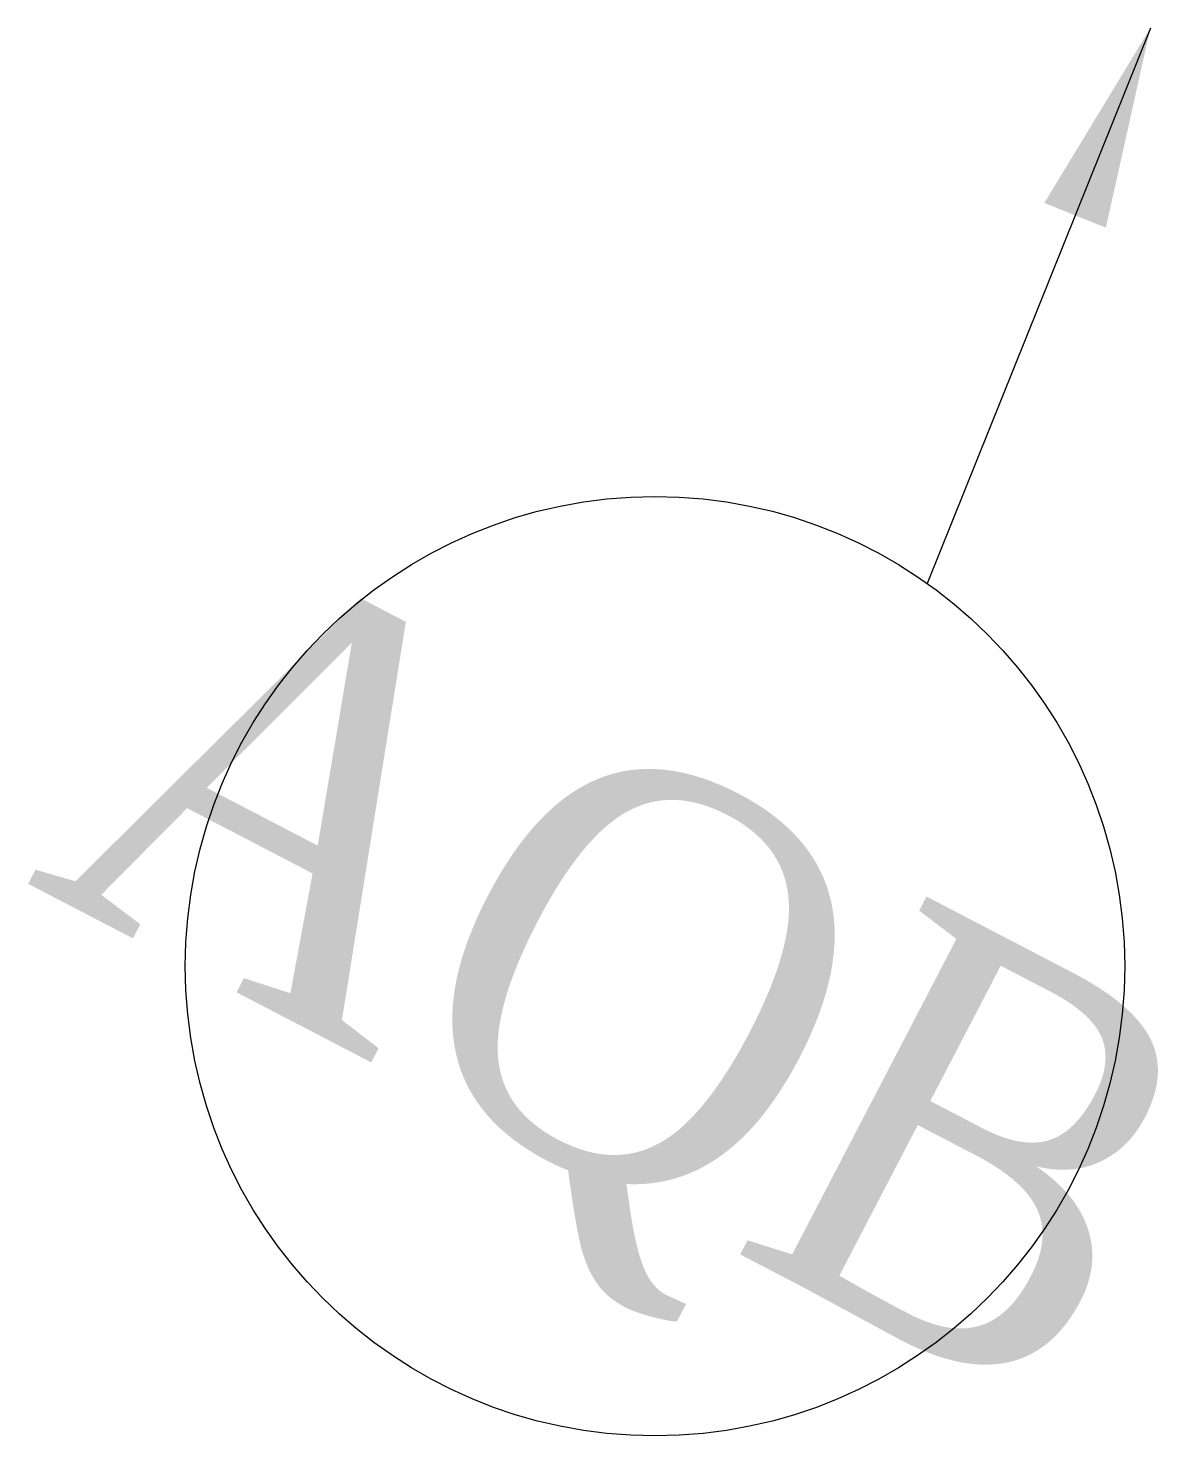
# Model space of a CAD drawing. Extents: x 186.48 to 192.13, y 28.21 to 35.19.
import ezdxf
from ezdxf.enums import TextEntityAlignment as Align

# ---------------------------------------------------------------- set-up
doc = ezdxf.new("R2010")
doc.units = 0
doc.header["$MEASUREMENT"] = 0
doc.layers.get('0').update_dxf_attribs({"linetype": 'CONTINUOUS'})
doc.styles.get("Standard").update_dxf_attribs({"font": 'TIMES.TTF', "width": 0.9})
doc.dimstyles.get("Standard").update_dxf_attribs({"dimscale": 0, "dimtxt": 0.18, "dimasz": 1, "dimexe": 0.18, "dimexo": 0.0625, "dimgap": 0.09, "dimtad": 0, "dimtih": 1, "dimtoh": 1, "dimdec": 4, "dimzin": 0, "dimdsep": 46, "dimtxsty": 'Standard', "dimcen": 0.09, "dimse1": 1, "dimadec": 0, "dimazin": 0, "dimtfac": 1, "dimtdec": 4, "dimtofl": 0, "dimtmove": 0, "dimatfit": 3, "dimfxl": 1, "dimtolj": 1, "dimtzin": 0, "dimarcsym": 0})

msp = doc.modelspace()

# ---------------------------------------------------------------- linework, layer by layer
at = {"color": 4, "linetype": 'Continuous'}
msp.add_circle((189.5865, 30.5396), 2.328, dxfattribs=at)

# ---------------------------------------------------------------- texts
at = {"color": 4, "linetype": 'Continuous', "width": 0.9}
msp.add_attdef('AQB', text='', height=2, rotation=332.49906, dxfattribs=at).set_placement((189.4638, 30.5218), align=Align.MIDDLE_CENTER)

# ---------------------------------------------------------------- leaders
at = {"color": 4, "linetype": 'Continuous'}
msp.add_leader([(192.0416, 35.1893), (190.9355, 32.437)], dimstyle='Standard', override={"dimscale": 1}, dxfattribs=at)

doc.saveas('drawing.dxf')
